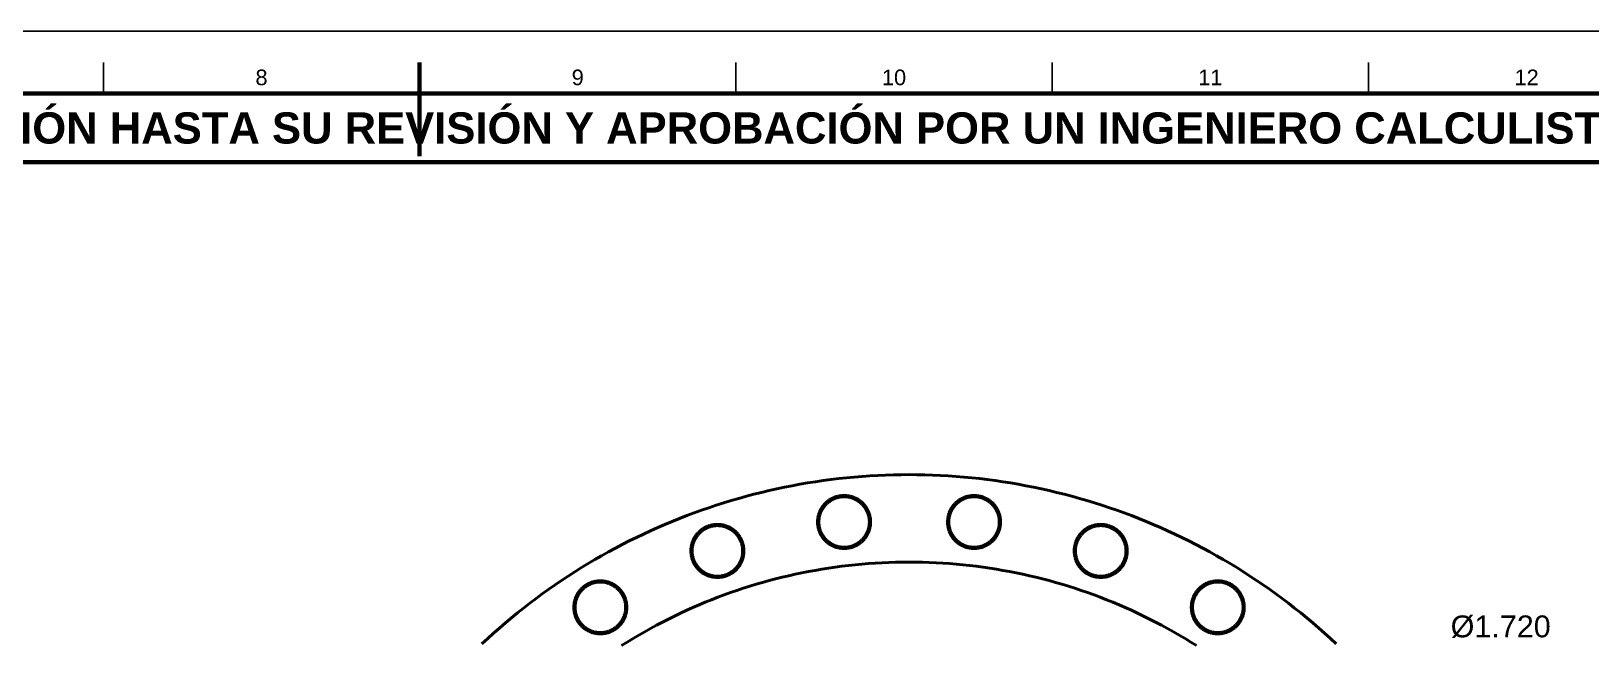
# Model space of a CAD drawing. Header units: millimetres. Extents: x 0 to 841, y 0 to 594.
# Drawn here: x 363.2 to 613.2, y 495.9 to 594 of the extents above; entities that cross this region are included whole.
import ezdxf
from ezdxf.enums import TextEntityAlignment as Align

# ---------------------------------------------------------------- set-up
doc = ezdxf.new("R2010")
doc.units = ezdxf.units.MM
for name, color, linetype, lineweight in [('FINA', 7, 'CONTINUOUS', 25), ('MARCO', 7, 'CONTINUOUS', 70), ('TXT', 7, 'CONTINUOUS', 25), ('VIS', 7, 'CONTINUOUS', 50)]:
    doc.layers.add(name, color=color, linetype=linetype, lineweight=lineweight)
doc.styles.add('STD', font='LiberationSans-Regular.ttf')
doc.styles.add('STDB', font='LiberationSans-Bold.ttf')

msp = doc.modelspace()

# ---------------------------------------------------------------- linework, layer by layer
at = {"layer": 'FINA'}
for p, q in [((374.81, 584), (374.81, 589)), ((425.5, 584), (425.5, 589)), ((476.19, 584), (476.19, 589)), ((526.88, 584), (526.88, 589)), ((577.56, 584), (577.56, 589))]:
    msp.add_line(p, q, dxfattribs=at)
msp.add_lwpolyline([(0, 0), (841, 0), (841, 594), (0, 594)], close=True, dxfattribs=at)
at = {"layer": 'MARCO'}
msp.add_line((425.5, 589), (425.5, 574), dxfattribs=at)
for points in [[(20, 10), (831, 10), (831, 584), (20, 584)], [(20, 573), (831, 573), (831, 584), (20, 584)]]:
    msp.add_lwpolyline(points, close=True, dxfattribs=at)
at = {"layer": 'VIS'}
for points in [[(435.49, 495.85), (436.41, 496.7), (437.34, 497.54), (438.28, 498.37), (439.24, 499.19), (440.2, 500), (441.17, 500.8), (442.15, 501.58), (443.15, 502.35), (444.15, 503.11), (445.16, 503.85), (446.18, 504.58), (447.21, 505.3), (448.25, 506.01), (449.3, 506.7), (450.36, 507.38), (451.42, 508.05), (452.5, 508.7), (453.58, 509.34), (454.67, 509.97), (455.77, 510.58), (456.87, 511.18), (457.98, 511.76), (459.1, 512.33), (460.23, 512.89), (461.36, 513.43), (462.5, 513.96), (463.65, 514.47), (464.8, 514.97), (465.96, 515.46), (467.13, 515.93), (468.3, 516.38), (469.48, 516.82), (470.66, 517.25), (471.85, 517.66), (473.04, 518.05), (474.24, 518.44), (475.44, 518.8), (476.65, 519.15), (477.86, 519.49), (479.07, 519.81), (480.29, 520.11), (481.51, 520.4), (482.74, 520.68), (483.97, 520.93), (485.2, 521.18), (486.44, 521.41), (487.68, 521.62), (488.92, 521.81), (490.16, 522), (491.41, 522.16), (492.66, 522.31), (493.9, 522.44), (495.16, 522.56), (496.41, 522.67), (497.66, 522.75), (498.92, 522.82), (500.17, 522.88), (501.43, 522.92), (502.68, 522.94), (503.94, 522.95), (505.2, 522.94), (506.45, 522.92), (507.71, 522.88), (508.97, 522.82), (510.22, 522.75), (511.47, 522.67), (512.73, 522.56), (513.98, 522.44), (515.23, 522.31), (516.47, 522.16), (517.72, 522), (518.96, 521.81), (520.2, 521.62), (521.44, 521.41), (522.68, 521.18), (523.91, 520.93), (525.14, 520.68), (526.37, 520.4), (527.59, 520.11), (528.81, 519.81), (530.02, 519.49), (531.24, 519.15), (532.44, 518.8), (533.64, 518.44), (534.84, 518.05), (536.04, 517.66), (537.22, 517.25), (538.4, 516.82), (539.58, 516.38), (540.75, 515.93), (541.92, 515.46), (543.08, 514.97), (544.23, 514.47), (545.38, 513.96), (546.52, 513.43), (547.65, 512.89), (548.78, 512.33), (549.9, 511.76), (551.01, 511.18), (552.12, 510.58), (553.21, 509.97), (554.3, 509.34), (555.38, 508.7), (556.46, 508.05), (557.52, 507.38), (558.58, 506.7), (559.63, 506.01), (560.67, 505.3), (561.7, 504.58), (562.72, 503.85), (563.73, 503.11), (564.73, 502.35), (565.73, 501.58), (566.71, 500.8), (567.68, 500), (568.65, 499.19), (569.6, 498.37), (570.54, 497.54), (571.47, 496.7), (572.4, 495.85)], [(497.78, 515.36), (497.78, 515.48), (497.77, 515.6), (497.76, 515.72), (497.75, 515.84), (497.74, 515.96), (497.72, 516.08), (497.69, 516.2), (497.67, 516.32), (497.64, 516.44), (497.61, 516.55), (497.57, 516.67), (497.54, 516.78), (497.49, 516.89), (497.45, 517), (497.4, 517.12), (497.35, 517.22), (497.3, 517.33), (497.24, 517.44), (497.18, 517.54), (497.12, 517.64), (497.05, 517.74), (496.98, 517.84), (496.91, 517.94), (496.83, 518.03), (496.76, 518.13), (496.68, 518.22), (496.6, 518.31), (496.51, 518.39), (496.43, 518.47), (496.34, 518.55), (496.24, 518.63), (496.15, 518.71), (496.06, 518.78), (495.96, 518.85), (495.86, 518.92), (495.76, 518.98), (495.65, 519.05), (495.55, 519.1), (495.44, 519.16), (495.33, 519.21), (495.22, 519.26), (495.11, 519.31), (495, 519.35), (494.89, 519.39), (494.77, 519.43), (494.66, 519.46), (494.54, 519.49), (494.42, 519.52), (494.31, 519.54), (494.19, 519.56), (494.07, 519.58), (493.95, 519.59), (493.83, 519.6), (493.71, 519.61), (493.59, 519.61), (493.47, 519.61), (493.35, 519.61), (493.23, 519.6), (493.11, 519.59), (492.99, 519.58), (492.87, 519.56), (492.75, 519.54), (492.63, 519.52), (492.52, 519.49), (492.4, 519.46), (492.28, 519.43), (492.17, 519.39), (492.06, 519.35), (491.94, 519.31), (491.83, 519.26), (491.72, 519.21), (491.61, 519.16), (491.51, 519.1), (491.4, 519.05), (491.3, 518.98), (491.2, 518.92), (491.1, 518.85), (491, 518.78), (490.91, 518.71), (490.81, 518.63), (490.72, 518.55), (490.63, 518.47), (490.54, 518.39), (490.46, 518.31), (490.38, 518.22), (490.3, 518.13), (490.22, 518.03), (490.15, 517.94), (490.08, 517.84), (490.01, 517.74), (489.94, 517.64), (489.88, 517.54), (489.82, 517.44), (489.76, 517.33), (489.71, 517.22), (489.66, 517.12), (489.61, 517), (489.56, 516.89), (489.52, 516.78), (489.48, 516.67), (489.45, 516.55), (489.42, 516.44), (489.39, 516.32), (489.36, 516.2), (489.34, 516.08), (489.32, 515.96), (489.31, 515.84), (489.29, 515.72), (489.28, 515.6), (489.28, 515.48), (489.28, 515.36), (489.28, 515.24), (489.28, 515.12), (489.29, 515), (489.31, 514.88), (489.32, 514.77), (489.34, 514.65), (489.36, 514.53), (489.39, 514.41), (489.42, 514.29), (489.45, 514.18), (489.48, 514.06), (489.52, 513.95), (489.56, 513.84), (489.61, 513.72), (489.66, 513.61), (489.71, 513.51), (489.76, 513.4), (489.82, 513.29), (489.88, 513.19), (489.94, 513.09), (490.01, 512.98), (490.08, 512.89), (490.15, 512.79), (490.22, 512.69), (490.3, 512.6), (490.38, 512.51), (490.46, 512.42), (490.54, 512.34), (490.63, 512.25), (490.72, 512.17), (490.81, 512.1), (490.91, 512.02), (491, 511.95), (491.1, 511.88), (491.2, 511.81), (491.3, 511.75), (491.4, 511.68), (491.51, 511.63), (491.61, 511.57), (491.72, 511.52), (491.83, 511.47), (491.94, 511.42), (492.06, 511.38), (492.17, 511.34), (492.28, 511.3), (492.4, 511.27), (492.52, 511.24), (492.63, 511.21), (492.75, 511.19), (492.87, 511.17), (492.99, 511.15), (493.11, 511.14), (493.23, 511.13), (493.35, 511.12), (493.47, 511.11), (493.59, 511.11), (493.71, 511.12), (493.83, 511.13), (493.95, 511.14), (494.07, 511.15), (494.19, 511.17), (494.31, 511.19), (494.42, 511.21), (494.54, 511.24), (494.66, 511.27), (494.77, 511.3), (494.89, 511.34), (495, 511.38), (495.11, 511.42), (495.22, 511.47), (495.33, 511.52), (495.44, 511.57), (495.55, 511.63), (495.65, 511.68), (495.76, 511.75), (495.86, 511.81), (495.96, 511.88), (496.06, 511.95), (496.15, 512.02), (496.24, 512.1), (496.34, 512.17), (496.43, 512.25), (496.51, 512.34), (496.6, 512.42), (496.68, 512.51), (496.76, 512.6), (496.83, 512.69), (496.91, 512.79), (496.98, 512.89), (497.05, 512.98), (497.12, 513.09), (497.18, 513.19), (497.24, 513.29), (497.3, 513.4), (497.35, 513.51), (497.4, 513.61), (497.45, 513.72), (497.49, 513.84), (497.54, 513.95), (497.57, 514.06), (497.61, 514.18), (497.64, 514.29), (497.67, 514.41), (497.69, 514.53), (497.72, 514.65), (497.74, 514.77), (497.75, 514.88), (497.76, 515), (497.77, 515.12), (497.78, 515.24), (497.78, 515.36)], [(497.58, 515.36), (497.58, 515.24), (497.57, 515.12), (497.56, 515), (497.55, 514.89), (497.53, 514.77), (497.51, 514.65), (497.49, 514.53), (497.46, 514.41), (497.43, 514.3), (497.4, 514.18), (497.36, 514.07), (497.32, 513.95), (497.28, 513.84), (497.23, 513.73), (497.18, 513.62), (497.13, 513.52), (497.07, 513.41), (497.02, 513.3), (496.95, 513.2), (496.89, 513.1), (496.82, 513), (496.75, 512.91), (496.67, 512.81), (496.6, 512.72), (496.52, 512.63), (496.43, 512.54), (496.35, 512.46), (496.26, 512.38), (496.17, 512.3), (496.08, 512.22), (495.99, 512.15), (495.89, 512.07), (495.79, 512.01), (495.69, 511.94), (495.59, 511.88), (495.48, 511.82), (495.38, 511.76), (495.27, 511.71), (495.16, 511.66), (495.05, 511.61), (494.94, 511.57), (494.83, 511.53), (494.71, 511.49), (494.6, 511.46), (494.48, 511.43), (494.36, 511.4), (494.24, 511.38), (494.13, 511.36), (494.01, 511.34), (493.89, 511.33), (493.77, 511.32), (493.65, 511.32), (493.53, 511.31), (493.41, 511.32), (493.29, 511.32), (493.17, 511.33), (493.05, 511.34), (492.93, 511.36), (492.81, 511.38), (492.69, 511.4), (492.58, 511.43), (492.46, 511.46), (492.35, 511.49), (492.23, 511.53), (492.12, 511.57), (492.01, 511.61), (491.9, 511.66), (491.79, 511.71), (491.68, 511.76), (491.57, 511.82), (491.47, 511.88), (491.37, 511.94), (491.27, 512.01), (491.17, 512.07), (491.07, 512.15), (490.98, 512.22), (490.88, 512.3), (490.79, 512.38), (490.71, 512.46), (490.62, 512.54), (490.54, 512.63), (490.46, 512.72), (490.38, 512.81), (490.31, 512.91), (490.24, 513), (490.17, 513.1), (490.1, 513.2), (490.04, 513.3), (489.98, 513.41), (489.92, 513.52), (489.87, 513.62), (489.82, 513.73), (489.77, 513.84), (489.73, 513.95), (489.69, 514.07), (489.65, 514.18), (489.62, 514.3), (489.59, 514.41), (489.56, 514.53), (489.54, 514.65), (489.52, 514.77), (489.51, 514.89), (489.49, 515), (489.49, 515.12), (489.48, 515.24), (489.48, 515.36), (489.48, 515.48), (489.49, 515.6), (489.49, 515.72), (489.51, 515.84), (489.52, 515.96), (489.54, 516.08), (489.56, 516.2), (489.59, 516.32), (489.62, 516.43), (489.65, 516.55), (489.69, 516.66), (489.73, 516.77), (489.77, 516.89), (489.82, 517), (489.87, 517.11), (489.92, 517.21), (489.98, 517.32), (490.04, 517.42), (490.1, 517.53), (490.17, 517.63), (490.24, 517.73), (490.31, 517.82), (490.38, 517.92), (490.46, 518.01), (490.54, 518.1), (490.62, 518.19), (490.71, 518.27), (490.79, 518.35), (490.88, 518.43), (490.98, 518.51), (491.07, 518.58), (491.17, 518.66), (491.27, 518.72), (491.37, 518.79), (491.47, 518.85), (491.57, 518.91), (491.68, 518.97), (491.79, 519.02), (491.9, 519.07), (492.01, 519.12), (492.12, 519.16), (492.23, 519.2), (492.35, 519.24), (492.46, 519.27), (492.58, 519.3), (492.69, 519.33), (492.81, 519.35), (492.93, 519.37), (493.05, 519.39), (493.17, 519.4), (493.29, 519.41), (493.41, 519.41), (493.53, 519.41), (493.65, 519.41), (493.77, 519.41), (493.89, 519.4), (494.01, 519.39), (494.13, 519.37), (494.24, 519.35), (494.36, 519.33), (494.48, 519.3), (494.6, 519.27), (494.71, 519.24), (494.83, 519.2), (494.94, 519.16), (495.05, 519.12), (495.16, 519.07), (495.27, 519.02), (495.38, 518.97), (495.48, 518.91), (495.59, 518.85), (495.69, 518.79), (495.79, 518.72), (495.89, 518.66), (495.99, 518.58), (496.08, 518.51), (496.17, 518.43), (496.26, 518.35), (496.35, 518.27), (496.43, 518.19), (496.52, 518.1), (496.6, 518.01), (496.67, 517.92), (496.75, 517.82), (496.82, 517.73), (496.89, 517.63), (496.95, 517.53), (497.02, 517.42), (497.07, 517.32), (497.13, 517.21), (497.18, 517.11), (497.23, 517), (497.28, 516.89), (497.32, 516.77), (497.36, 516.66), (497.4, 516.55), (497.43, 516.43), (497.46, 516.32), (497.49, 516.2), (497.51, 516.08), (497.53, 515.96), (497.55, 515.84), (497.56, 515.72), (497.57, 515.6), (497.58, 515.48), (497.58, 515.36)], [(518.6, 515.36), (518.6, 515.48), (518.6, 515.6), (518.59, 515.72), (518.58, 515.84), (518.56, 515.96), (518.54, 516.08), (518.52, 516.2), (518.49, 516.32), (518.47, 516.44), (518.43, 516.55), (518.4, 516.67), (518.36, 516.78), (518.32, 516.89), (518.27, 517), (518.23, 517.12), (518.18, 517.22), (518.12, 517.33), (518.06, 517.44), (518, 517.54), (517.94, 517.64), (517.87, 517.74), (517.81, 517.84), (517.73, 517.94), (517.66, 518.03), (517.58, 518.13), (517.5, 518.22), (517.42, 518.31), (517.34, 518.39), (517.25, 518.47), (517.16, 518.55), (517.07, 518.63), (516.98, 518.71), (516.88, 518.78), (516.78, 518.85), (516.68, 518.92), (516.58, 518.98), (516.48, 519.05), (516.37, 519.1), (516.27, 519.16), (516.16, 519.21), (516.05, 519.26), (515.94, 519.31), (515.83, 519.35), (515.71, 519.39), (515.6, 519.43), (515.48, 519.46), (515.37, 519.49), (515.25, 519.52), (515.13, 519.54), (515.01, 519.56), (514.89, 519.58), (514.77, 519.59), (514.65, 519.6), (514.53, 519.61), (514.41, 519.61), (514.29, 519.61), (514.17, 519.61), (514.05, 519.6), (513.93, 519.59), (513.81, 519.58), (513.69, 519.56), (513.58, 519.54), (513.46, 519.52), (513.34, 519.49), (513.22, 519.46), (513.11, 519.43), (512.99, 519.39), (512.88, 519.35), (512.77, 519.31), (512.66, 519.26), (512.55, 519.21), (512.44, 519.16), (512.33, 519.1), (512.23, 519.05), (512.13, 518.98), (512.02, 518.92), (511.92, 518.85), (511.83, 518.78), (511.73, 518.71), (511.64, 518.63), (511.55, 518.55), (511.46, 518.47), (511.37, 518.39), (511.29, 518.31), (511.2, 518.22), (511.12, 518.13), (511.05, 518.03), (510.97, 517.94), (510.9, 517.84), (510.83, 517.74), (510.77, 517.64), (510.7, 517.54), (510.64, 517.44), (510.59, 517.33), (510.53, 517.22), (510.48, 517.12), (510.43, 517), (510.39, 516.89), (510.35, 516.78), (510.31, 516.67), (510.27, 516.55), (510.24, 516.44), (510.21, 516.32), (510.19, 516.2), (510.16, 516.08), (510.15, 515.96), (510.13, 515.84), (510.12, 515.72), (510.11, 515.6), (510.11, 515.48), (510.1, 515.36), (510.11, 515.24), (510.11, 515.12), (510.12, 515), (510.13, 514.88), (510.15, 514.77), (510.16, 514.65), (510.19, 514.53), (510.21, 514.41), (510.24, 514.29), (510.27, 514.18), (510.31, 514.06), (510.35, 513.95), (510.39, 513.84), (510.43, 513.72), (510.48, 513.61), (510.53, 513.51), (510.59, 513.4), (510.64, 513.29), (510.7, 513.19), (510.77, 513.09), (510.83, 512.98), (510.9, 512.89), (510.97, 512.79), (511.05, 512.69), (511.12, 512.6), (511.2, 512.51), (511.29, 512.42), (511.37, 512.34), (511.46, 512.25), (511.55, 512.17), (511.64, 512.1), (511.73, 512.02), (511.83, 511.95), (511.92, 511.88), (512.02, 511.81), (512.13, 511.75), (512.23, 511.68), (512.33, 511.63), (512.44, 511.57), (512.55, 511.52), (512.66, 511.47), (512.77, 511.42), (512.88, 511.38), (512.99, 511.34), (513.11, 511.3), (513.22, 511.27), (513.34, 511.24), (513.46, 511.21), (513.58, 511.19), (513.69, 511.17), (513.81, 511.15), (513.93, 511.14), (514.05, 511.13), (514.17, 511.12), (514.29, 511.11), (514.41, 511.11), (514.53, 511.12), (514.65, 511.13), (514.77, 511.14), (514.89, 511.15), (515.01, 511.17), (515.13, 511.19), (515.25, 511.21), (515.37, 511.24), (515.48, 511.27), (515.6, 511.3), (515.71, 511.34), (515.83, 511.38), (515.94, 511.42), (516.05, 511.47), (516.16, 511.52), (516.27, 511.57), (516.37, 511.63), (516.48, 511.68), (516.58, 511.75), (516.68, 511.81), (516.78, 511.88), (516.88, 511.95), (516.98, 512.02), (517.07, 512.1), (517.16, 512.17), (517.25, 512.25), (517.34, 512.34), (517.42, 512.42), (517.5, 512.51), (517.58, 512.6), (517.66, 512.69), (517.73, 512.79), (517.81, 512.89), (517.87, 512.98), (517.94, 513.09), (518, 513.19), (518.06, 513.29), (518.12, 513.4), (518.18, 513.51), (518.23, 513.61), (518.27, 513.72), (518.32, 513.84), (518.36, 513.95), (518.4, 514.06), (518.43, 514.18), (518.47, 514.29), (518.49, 514.41), (518.52, 514.53), (518.54, 514.65), (518.56, 514.77), (518.58, 514.88), (518.59, 515), (518.6, 515.12), (518.6, 515.24), (518.6, 515.36)], [(518.4, 515.36), (518.4, 515.24), (518.4, 515.12), (518.39, 515), (518.37, 514.89), (518.36, 514.77), (518.34, 514.65), (518.32, 514.53), (518.29, 514.41), (518.26, 514.3), (518.23, 514.18), (518.19, 514.07), (518.15, 513.95), (518.11, 513.84), (518.06, 513.73), (518.01, 513.62), (517.96, 513.52), (517.9, 513.41), (517.84, 513.3), (517.78, 513.2), (517.71, 513.1), (517.64, 513), (517.57, 512.91), (517.5, 512.81), (517.42, 512.72), (517.34, 512.63), (517.26, 512.54), (517.17, 512.46), (517.09, 512.38), (517, 512.3), (516.91, 512.22), (516.81, 512.15), (516.71, 512.07), (516.62, 512.01), (516.52, 511.94), (516.41, 511.88), (516.31, 511.82), (516.2, 511.76), (516.1, 511.71), (515.99, 511.66), (515.88, 511.61), (515.76, 511.57), (515.65, 511.53), (515.54, 511.49), (515.42, 511.46), (515.3, 511.43), (515.19, 511.4), (515.07, 511.38), (514.95, 511.36), (514.83, 511.34), (514.71, 511.33), (514.59, 511.32), (514.47, 511.32), (514.35, 511.31), (514.23, 511.32), (514.11, 511.32), (513.99, 511.33), (513.87, 511.34), (513.76, 511.36), (513.64, 511.38), (513.52, 511.4), (513.4, 511.43), (513.29, 511.46), (513.17, 511.49), (513.06, 511.53), (512.94, 511.57), (512.83, 511.61), (512.72, 511.66), (512.61, 511.71), (512.5, 511.76), (512.4, 511.82), (512.29, 511.88), (512.19, 511.94), (512.09, 512.01), (511.99, 512.07), (511.9, 512.15), (511.8, 512.22), (511.71, 512.3), (511.62, 512.38), (511.53, 512.46), (511.45, 512.54), (511.37, 512.63), (511.29, 512.72), (511.21, 512.81), (511.13, 512.91), (511.06, 513), (510.99, 513.1), (510.93, 513.2), (510.87, 513.3), (510.81, 513.41), (510.75, 513.52), (510.7, 513.62), (510.65, 513.73), (510.6, 513.84), (510.56, 513.95), (510.52, 514.07), (510.48, 514.18), (510.45, 514.3), (510.42, 514.41), (510.39, 514.53), (510.37, 514.65), (510.35, 514.77), (510.33, 514.89), (510.32, 515), (510.31, 515.12), (510.31, 515.24), (510.3, 515.36), (510.31, 515.48), (510.31, 515.6), (510.32, 515.72), (510.33, 515.84), (510.35, 515.96), (510.37, 516.08), (510.39, 516.2), (510.42, 516.32), (510.45, 516.43), (510.48, 516.55), (510.52, 516.66), (510.56, 516.77), (510.6, 516.89), (510.65, 517), (510.7, 517.11), (510.75, 517.21), (510.81, 517.32), (510.87, 517.42), (510.93, 517.53), (510.99, 517.63), (511.06, 517.73), (511.13, 517.82), (511.21, 517.92), (511.29, 518.01), (511.37, 518.1), (511.45, 518.19), (511.53, 518.27), (511.62, 518.35), (511.71, 518.43), (511.8, 518.51), (511.9, 518.58), (511.99, 518.66), (512.09, 518.72), (512.19, 518.79), (512.29, 518.85), (512.4, 518.91), (512.5, 518.97), (512.61, 519.02), (512.72, 519.07), (512.83, 519.12), (512.94, 519.16), (513.06, 519.2), (513.17, 519.24), (513.29, 519.27), (513.4, 519.3), (513.52, 519.33), (513.64, 519.35), (513.76, 519.37), (513.87, 519.39), (513.99, 519.4), (514.11, 519.41), (514.23, 519.41), (514.35, 519.41), (514.47, 519.41), (514.59, 519.41), (514.71, 519.4), (514.83, 519.39), (514.95, 519.37), (515.07, 519.35), (515.19, 519.33), (515.3, 519.3), (515.42, 519.27), (515.54, 519.24), (515.65, 519.2), (515.76, 519.16), (515.88, 519.12), (515.99, 519.07), (516.1, 519.02), (516.2, 518.97), (516.31, 518.91), (516.41, 518.85), (516.52, 518.79), (516.62, 518.72), (516.71, 518.66), (516.81, 518.58), (516.91, 518.51), (517, 518.43), (517.09, 518.35), (517.17, 518.27), (517.26, 518.19), (517.34, 518.1), (517.42, 518.01), (517.5, 517.92), (517.57, 517.82), (517.64, 517.73), (517.71, 517.63), (517.78, 517.53), (517.84, 517.42), (517.9, 517.32), (517.96, 517.21), (518.01, 517.11), (518.06, 517), (518.11, 516.89), (518.15, 516.77), (518.19, 516.66), (518.23, 516.55), (518.26, 516.43), (518.29, 516.32), (518.32, 516.2), (518.34, 516.08), (518.36, 515.96), (518.37, 515.84), (518.39, 515.72), (518.4, 515.6), (518.4, 515.48), (518.4, 515.36)], [(477.47, 510.73), (477.47, 510.85), (477.47, 510.97), (477.46, 511.09), (477.45, 511.21), (477.43, 511.33), (477.41, 511.45), (477.39, 511.57), (477.37, 511.68), (477.34, 511.8), (477.31, 511.92), (477.27, 512.03), (477.23, 512.15), (477.19, 512.26), (477.15, 512.37), (477.1, 512.48), (477.05, 512.59), (476.99, 512.7), (476.94, 512.8), (476.87, 512.91), (476.81, 513.01), (476.75, 513.11), (476.68, 513.21), (476.61, 513.31), (476.53, 513.4), (476.45, 513.49), (476.38, 513.58), (476.29, 513.67), (476.21, 513.76), (476.12, 513.84), (476.03, 513.92), (475.94, 514), (475.85, 514.07), (475.75, 514.15), (475.65, 514.22), (475.55, 514.28), (475.45, 514.35), (475.35, 514.41), (475.24, 514.47), (475.14, 514.53), (475.03, 514.58), (474.92, 514.63), (474.81, 514.67), (474.7, 514.72), (474.58, 514.76), (474.47, 514.79), (474.35, 514.83), (474.24, 514.86), (474.12, 514.89), (474, 514.91), (473.88, 514.93), (473.76, 514.95), (473.65, 514.96), (473.53, 514.97), (473.41, 514.98), (473.28, 514.98), (473.16, 514.98), (473.04, 514.98), (472.92, 514.97), (472.8, 514.96), (472.68, 514.95), (472.57, 514.93), (472.45, 514.91), (472.33, 514.89), (472.21, 514.86), (472.1, 514.83), (471.98, 514.79), (471.87, 514.76), (471.75, 514.72), (471.64, 514.67), (471.53, 514.63), (471.42, 514.58), (471.31, 514.53), (471.2, 514.47), (471.1, 514.41), (471, 514.35), (470.89, 514.28), (470.8, 514.22), (470.7, 514.15), (470.6, 514.07), (470.51, 514), (470.42, 513.92), (470.33, 513.84), (470.24, 513.76), (470.16, 513.67), (470.07, 513.58), (469.99, 513.49), (469.92, 513.4), (469.84, 513.31), (469.77, 513.21), (469.7, 513.11), (469.64, 513.01), (469.57, 512.91), (469.51, 512.8), (469.46, 512.7), (469.4, 512.59), (469.35, 512.48), (469.3, 512.37), (469.26, 512.26), (469.22, 512.15), (469.18, 512.03), (469.14, 511.92), (469.11, 511.8), (469.08, 511.68), (469.06, 511.57), (469.04, 511.45), (469.02, 511.33), (469, 511.21), (468.99, 511.09), (468.98, 510.97), (468.98, 510.85), (468.97, 510.73), (468.98, 510.61), (468.98, 510.49), (468.99, 510.37), (469, 510.25), (469.02, 510.13), (469.04, 510.01), (469.06, 509.89), (469.08, 509.78), (469.11, 509.66), (469.14, 509.54), (469.18, 509.43), (469.22, 509.31), (469.26, 509.2), (469.3, 509.09), (469.35, 508.98), (469.4, 508.87), (469.46, 508.76), (469.51, 508.66), (469.57, 508.55), (469.64, 508.45), (469.7, 508.35), (469.77, 508.25), (469.84, 508.16), (469.92, 508.06), (469.99, 507.97), (470.07, 507.88), (470.16, 507.79), (470.24, 507.7), (470.33, 507.62), (470.42, 507.54), (470.51, 507.46), (470.6, 507.39), (470.7, 507.31), (470.8, 507.24), (470.89, 507.18), (471, 507.11), (471.1, 507.05), (471.2, 506.99), (471.31, 506.94), (471.42, 506.88), (471.53, 506.83), (471.64, 506.79), (471.75, 506.74), (471.87, 506.7), (471.98, 506.67), (472.1, 506.63), (472.21, 506.6), (472.33, 506.58), (472.45, 506.55), (472.57, 506.53), (472.68, 506.51), (472.8, 506.5), (472.92, 506.49), (473.04, 506.48), (473.16, 506.48), (473.28, 506.48), (473.41, 506.48), (473.53, 506.49), (473.65, 506.5), (473.76, 506.51), (473.88, 506.53), (474, 506.55), (474.12, 506.58), (474.24, 506.6), (474.35, 506.63), (474.47, 506.67), (474.58, 506.7), (474.7, 506.74), (474.81, 506.79), (474.92, 506.83), (475.03, 506.88), (475.14, 506.94), (475.24, 506.99), (475.35, 507.05), (475.45, 507.11), (475.55, 507.18), (475.65, 507.24), (475.75, 507.31), (475.85, 507.39), (475.94, 507.46), (476.03, 507.54), (476.12, 507.62), (476.21, 507.7), (476.29, 507.79), (476.38, 507.88), (476.45, 507.97), (476.53, 508.06), (476.61, 508.16), (476.68, 508.25), (476.75, 508.35), (476.81, 508.45), (476.87, 508.55), (476.94, 508.66), (476.99, 508.76), (477.05, 508.87), (477.1, 508.98), (477.15, 509.09), (477.19, 509.2), (477.23, 509.31), (477.27, 509.43), (477.31, 509.54), (477.34, 509.66), (477.37, 509.78), (477.39, 509.89), (477.41, 510.01), (477.43, 510.13), (477.45, 510.25), (477.46, 510.37), (477.47, 510.49), (477.47, 510.61), (477.47, 510.73)], [(538.91, 510.73), (538.9, 510.85), (538.9, 510.97), (538.89, 511.09), (538.88, 511.21), (538.86, 511.33), (538.85, 511.45), (538.82, 511.57), (538.8, 511.68), (538.77, 511.8), (538.74, 511.92), (538.7, 512.03), (538.66, 512.15), (538.62, 512.26), (538.58, 512.37), (538.53, 512.48), (538.48, 512.59), (538.42, 512.7), (538.37, 512.8), (538.31, 512.91), (538.24, 513.01), (538.18, 513.11), (538.11, 513.21), (538.04, 513.31), (537.96, 513.4), (537.89, 513.49), (537.81, 513.58), (537.72, 513.67), (537.64, 513.76), (537.55, 513.84), (537.46, 513.92), (537.37, 514), (537.28, 514.07), (537.18, 514.15), (537.09, 514.22), (536.99, 514.28), (536.88, 514.35), (536.78, 514.41), (536.68, 514.47), (536.57, 514.53), (536.46, 514.58), (536.35, 514.63), (536.24, 514.67), (536.13, 514.72), (536.02, 514.76), (535.9, 514.79), (535.79, 514.83), (535.67, 514.86), (535.55, 514.89), (535.43, 514.91), (535.32, 514.93), (535.2, 514.95), (535.08, 514.96), (534.96, 514.97), (534.84, 514.98), (534.72, 514.98), (534.6, 514.98), (534.48, 514.98), (534.36, 514.97), (534.24, 514.96), (534.12, 514.95), (534, 514.93), (533.88, 514.91), (533.76, 514.89), (533.64, 514.86), (533.53, 514.83), (533.41, 514.79), (533.3, 514.76), (533.18, 514.72), (533.07, 514.67), (532.96, 514.63), (532.85, 514.58), (532.74, 514.53), (532.64, 514.47), (532.53, 514.41), (532.43, 514.35), (532.33, 514.28), (532.23, 514.22), (532.13, 514.15), (532.03, 514.07), (531.94, 514), (531.85, 513.92), (531.76, 513.84), (531.67, 513.76), (531.59, 513.67), (531.51, 513.58), (531.43, 513.49), (531.35, 513.4), (531.28, 513.31), (531.2, 513.21), (531.14, 513.11), (531.07, 513.01), (531.01, 512.91), (530.95, 512.8), (530.89, 512.7), (530.84, 512.59), (530.78, 512.48), (530.74, 512.37), (530.69, 512.26), (530.65, 512.15), (530.61, 512.03), (530.58, 511.92), (530.54, 511.8), (530.52, 511.68), (530.49, 511.57), (530.47, 511.45), (530.45, 511.33), (530.43, 511.21), (530.42, 511.09), (530.41, 510.97), (530.41, 510.85), (530.41, 510.73), (530.41, 510.61), (530.41, 510.49), (530.42, 510.37), (530.43, 510.25), (530.45, 510.13), (530.47, 510.01), (530.49, 509.89), (530.52, 509.78), (530.54, 509.66), (530.58, 509.54), (530.61, 509.43), (530.65, 509.31), (530.69, 509.2), (530.74, 509.09), (530.78, 508.98), (530.84, 508.87), (530.89, 508.76), (530.95, 508.66), (531.01, 508.55), (531.07, 508.45), (531.14, 508.35), (531.2, 508.25), (531.28, 508.16), (531.35, 508.06), (531.43, 507.97), (531.51, 507.88), (531.59, 507.79), (531.67, 507.7), (531.76, 507.62), (531.85, 507.54), (531.94, 507.46), (532.03, 507.39), (532.13, 507.31), (532.23, 507.24), (532.33, 507.18), (532.43, 507.11), (532.53, 507.05), (532.64, 506.99), (532.74, 506.94), (532.85, 506.88), (532.96, 506.83), (533.07, 506.79), (533.18, 506.74), (533.3, 506.7), (533.41, 506.67), (533.53, 506.63), (533.64, 506.6), (533.76, 506.58), (533.88, 506.55), (534, 506.53), (534.12, 506.51), (534.24, 506.5), (534.36, 506.49), (534.48, 506.48), (534.6, 506.48), (534.72, 506.48), (534.84, 506.48), (534.96, 506.49), (535.08, 506.5), (535.2, 506.51), (535.32, 506.53), (535.43, 506.55), (535.55, 506.58), (535.67, 506.6), (535.79, 506.63), (535.9, 506.67), (536.02, 506.7), (536.13, 506.74), (536.24, 506.79), (536.35, 506.83), (536.46, 506.88), (536.57, 506.94), (536.68, 506.99), (536.78, 507.05), (536.88, 507.11), (536.99, 507.18), (537.09, 507.24), (537.18, 507.31), (537.28, 507.39), (537.37, 507.46), (537.46, 507.54), (537.55, 507.62), (537.64, 507.7), (537.72, 507.79), (537.81, 507.88), (537.89, 507.97), (537.96, 508.06), (538.04, 508.16), (538.11, 508.25), (538.18, 508.35), (538.24, 508.45), (538.31, 508.55), (538.37, 508.66), (538.42, 508.76), (538.48, 508.87), (538.53, 508.98), (538.58, 509.09), (538.62, 509.2), (538.66, 509.31), (538.7, 509.43), (538.74, 509.54), (538.77, 509.66), (538.8, 509.78), (538.82, 509.89), (538.85, 510.01), (538.86, 510.13), (538.88, 510.25), (538.89, 510.37), (538.9, 510.49), (538.9, 510.61), (538.91, 510.73)], [(477.27, 510.73), (477.27, 510.61), (477.27, 510.49), (477.26, 510.37), (477.25, 510.25), (477.23, 510.13), (477.21, 510.01), (477.19, 509.9), (477.16, 509.78), (477.13, 509.66), (477.1, 509.55), (477.06, 509.43), (477.02, 509.32), (476.98, 509.21), (476.93, 509.1), (476.88, 508.99), (476.83, 508.88), (476.77, 508.78), (476.71, 508.67), (476.65, 508.57), (476.58, 508.47), (476.52, 508.37), (476.44, 508.27), (476.37, 508.18), (476.29, 508.09), (476.21, 508), (476.13, 507.91), (476.05, 507.82), (475.96, 507.74), (475.87, 507.66), (475.78, 507.59), (475.68, 507.51), (475.59, 507.44), (475.49, 507.37), (475.39, 507.31), (475.28, 507.24), (475.18, 507.18), (475.07, 507.13), (474.97, 507.07), (474.86, 507.02), (474.75, 506.98), (474.63, 506.93), (474.52, 506.89), (474.41, 506.86), (474.29, 506.82), (474.18, 506.79), (474.06, 506.77), (473.94, 506.74), (473.82, 506.72), (473.7, 506.71), (473.58, 506.7), (473.46, 506.69), (473.34, 506.68), (473.22, 506.68), (473.1, 506.68), (472.98, 506.69), (472.87, 506.7), (472.75, 506.71), (472.63, 506.72), (472.51, 506.74), (472.39, 506.77), (472.27, 506.79), (472.16, 506.82), (472.04, 506.86), (471.93, 506.89), (471.81, 506.93), (471.7, 506.98), (471.59, 507.02), (471.48, 507.07), (471.38, 507.13), (471.27, 507.18), (471.17, 507.24), (471.06, 507.31), (470.96, 507.37), (470.86, 507.44), (470.77, 507.51), (470.67, 507.59), (470.58, 507.66), (470.49, 507.74), (470.4, 507.82), (470.32, 507.91), (470.24, 508), (470.16, 508.09), (470.08, 508.18), (470.01, 508.27), (469.93, 508.37), (469.87, 508.47), (469.8, 508.57), (469.74, 508.67), (469.68, 508.78), (469.62, 508.88), (469.57, 508.99), (469.52, 509.1), (469.47, 509.21), (469.43, 509.32), (469.39, 509.43), (469.35, 509.55), (469.32, 509.66), (469.29, 509.78), (469.26, 509.9), (469.24, 510.01), (469.22, 510.13), (469.2, 510.25), (469.19, 510.37), (469.18, 510.49), (469.18, 510.61), (469.17, 510.73), (469.18, 510.85), (469.18, 510.97), (469.19, 511.09), (469.2, 511.21), (469.22, 511.33), (469.24, 511.45), (469.26, 511.56), (469.29, 511.68), (469.32, 511.8), (469.35, 511.91), (469.39, 512.03), (469.43, 512.14), (469.47, 512.25), (469.52, 512.36), (469.57, 512.47), (469.62, 512.58), (469.68, 512.69), (469.74, 512.79), (469.8, 512.89), (469.87, 512.99), (469.93, 513.09), (470.01, 513.19), (470.08, 513.28), (470.16, 513.37), (470.24, 513.46), (470.32, 513.55), (470.4, 513.64), (470.49, 513.72), (470.58, 513.8), (470.67, 513.88), (470.77, 513.95), (470.86, 514.02), (470.96, 514.09), (471.06, 514.16), (471.17, 514.22), (471.27, 514.28), (471.38, 514.33), (471.48, 514.39), (471.59, 514.44), (471.7, 514.48), (471.81, 514.53), (471.93, 514.57), (472.04, 514.6), (472.16, 514.64), (472.27, 514.67), (472.39, 514.69), (472.51, 514.72), (472.63, 514.74), (472.75, 514.75), (472.87, 514.76), (472.98, 514.77), (473.1, 514.78), (473.22, 514.78), (473.34, 514.78), (473.46, 514.77), (473.58, 514.76), (473.7, 514.75), (473.82, 514.74), (473.94, 514.72), (474.06, 514.69), (474.18, 514.67), (474.29, 514.64), (474.41, 514.6), (474.52, 514.57), (474.63, 514.53), (474.75, 514.48), (474.86, 514.44), (474.97, 514.39), (475.07, 514.33), (475.18, 514.28), (475.28, 514.22), (475.39, 514.16), (475.49, 514.09), (475.59, 514.02), (475.68, 513.95), (475.78, 513.88), (475.87, 513.8), (475.96, 513.72), (476.05, 513.64), (476.13, 513.55), (476.21, 513.46), (476.29, 513.37), (476.37, 513.28), (476.44, 513.19), (476.52, 513.09), (476.58, 512.99), (476.65, 512.89), (476.71, 512.79), (476.77, 512.69), (476.83, 512.58), (476.88, 512.47), (476.93, 512.36), (476.98, 512.25), (477.02, 512.14), (477.06, 512.03), (477.1, 511.91), (477.13, 511.8), (477.16, 511.68), (477.19, 511.56), (477.21, 511.45), (477.23, 511.33), (477.25, 511.21), (477.26, 511.09), (477.27, 510.97), (477.27, 510.85), (477.27, 510.73)], [(538.71, 510.73), (538.7, 510.61), (538.7, 510.49), (538.69, 510.37), (538.68, 510.25), (538.66, 510.13), (538.64, 510.01), (538.62, 509.9), (538.59, 509.78), (538.56, 509.66), (538.53, 509.55), (538.49, 509.43), (538.45, 509.32), (538.41, 509.21), (538.36, 509.1), (538.31, 508.99), (538.26, 508.88), (538.2, 508.78), (538.14, 508.67), (538.08, 508.57), (538.02, 508.47), (537.95, 508.37), (537.88, 508.27), (537.8, 508.18), (537.72, 508.09), (537.64, 508), (537.56, 507.91), (537.48, 507.82), (537.39, 507.74), (537.3, 507.66), (537.21, 507.59), (537.11, 507.51), (537.02, 507.44), (536.92, 507.37), (536.82, 507.31), (536.72, 507.24), (536.61, 507.18), (536.51, 507.13), (536.4, 507.07), (536.29, 507.02), (536.18, 506.98), (536.07, 506.93), (535.95, 506.89), (535.84, 506.86), (535.72, 506.82), (535.61, 506.79), (535.49, 506.77), (535.37, 506.74), (535.25, 506.72), (535.14, 506.71), (535.02, 506.7), (534.9, 506.69), (534.78, 506.68), (534.66, 506.68), (534.54, 506.68), (534.42, 506.69), (534.3, 506.7), (534.18, 506.71), (534.06, 506.72), (533.94, 506.74), (533.82, 506.77), (533.71, 506.79), (533.59, 506.82), (533.47, 506.86), (533.36, 506.89), (533.25, 506.93), (533.13, 506.98), (533.02, 507.02), (532.91, 507.07), (532.81, 507.13), (532.7, 507.18), (532.6, 507.24), (532.49, 507.31), (532.39, 507.37), (532.3, 507.44), (532.2, 507.51), (532.1, 507.59), (532.01, 507.66), (531.92, 507.74), (531.84, 507.82), (531.75, 507.91), (531.67, 508), (531.59, 508.09), (531.51, 508.18), (531.44, 508.27), (531.37, 508.37), (531.3, 508.47), (531.23, 508.57), (531.17, 508.67), (531.11, 508.78), (531.05, 508.88), (531, 508.99), (530.95, 509.1), (530.9, 509.21), (530.86, 509.32), (530.82, 509.43), (530.78, 509.55), (530.75, 509.66), (530.72, 509.78), (530.69, 509.9), (530.67, 510.01), (530.65, 510.13), (530.64, 510.25), (530.62, 510.37), (530.61, 510.49), (530.61, 510.61), (530.61, 510.73), (530.61, 510.85), (530.61, 510.97), (530.62, 511.09), (530.64, 511.21), (530.65, 511.33), (530.67, 511.45), (530.69, 511.56), (530.72, 511.68), (530.75, 511.8), (530.78, 511.91), (530.82, 512.03), (530.86, 512.14), (530.9, 512.25), (530.95, 512.36), (531, 512.47), (531.05, 512.58), (531.11, 512.69), (531.17, 512.79), (531.23, 512.89), (531.3, 512.99), (531.37, 513.09), (531.44, 513.19), (531.51, 513.28), (531.59, 513.37), (531.67, 513.46), (531.75, 513.55), (531.84, 513.64), (531.92, 513.72), (532.01, 513.8), (532.1, 513.88), (532.2, 513.95), (532.3, 514.02), (532.39, 514.09), (532.49, 514.16), (532.6, 514.22), (532.7, 514.28), (532.81, 514.33), (532.91, 514.39), (533.02, 514.44), (533.13, 514.48), (533.25, 514.53), (533.36, 514.57), (533.47, 514.6), (533.59, 514.64), (533.71, 514.67), (533.82, 514.69), (533.94, 514.72), (534.06, 514.74), (534.18, 514.75), (534.3, 514.76), (534.42, 514.77), (534.54, 514.78), (534.66, 514.78), (534.78, 514.78), (534.9, 514.77), (535.02, 514.76), (535.14, 514.75), (535.25, 514.74), (535.37, 514.72), (535.49, 514.69), (535.61, 514.67), (535.72, 514.64), (535.84, 514.6), (535.95, 514.57), (536.07, 514.53), (536.18, 514.48), (536.29, 514.44), (536.4, 514.39), (536.51, 514.33), (536.61, 514.28), (536.72, 514.22), (536.82, 514.16), (536.92, 514.09), (537.02, 514.02), (537.11, 513.95), (537.21, 513.88), (537.3, 513.8), (537.39, 513.72), (537.48, 513.64), (537.56, 513.55), (537.64, 513.46), (537.72, 513.37), (537.8, 513.28), (537.88, 513.19), (537.95, 513.09), (538.02, 512.99), (538.08, 512.89), (538.14, 512.79), (538.2, 512.69), (538.26, 512.58), (538.31, 512.47), (538.36, 512.36), (538.41, 512.25), (538.45, 512.14), (538.49, 512.03), (538.53, 511.91), (538.56, 511.8), (538.59, 511.68), (538.62, 511.56), (538.64, 511.45), (538.66, 511.33), (538.68, 511.21), (538.69, 511.09), (538.7, 510.97), (538.7, 510.85), (538.71, 510.73)], [(457.86, 495.56), (458.78, 496.13), (459.7, 496.7), (460.63, 497.25), (461.57, 497.79), (462.51, 498.31), (463.46, 498.83), (464.42, 499.33), (465.38, 499.82), (466.35, 500.3), (467.32, 500.76), (468.3, 501.22), (469.29, 501.66), (470.28, 502.09), (471.28, 502.51), (472.28, 502.91), (473.29, 503.3), (474.3, 503.68), (475.32, 504.05), (476.34, 504.4), (477.37, 504.74), (478.4, 505.07), (479.43, 505.38), (480.47, 505.68), (481.51, 505.97), (482.55, 506.25), (483.6, 506.51), (484.65, 506.76), (485.71, 506.99), (486.77, 507.22), (487.83, 507.43), (488.89, 507.62), (489.95, 507.8), (491.02, 507.97), (492.09, 508.13), (493.16, 508.27), (494.24, 508.4), (495.31, 508.52), (496.39, 508.62), (497.46, 508.7), (498.54, 508.78), (499.62, 508.84), (500.7, 508.89), (501.78, 508.92), (502.86, 508.94), (503.94, 508.95), (505.02, 508.94), (506.1, 508.92), (507.18, 508.89), (508.26, 508.84), (509.34, 508.78), (510.42, 508.7), (511.5, 508.62), (512.57, 508.52), (513.65, 508.4), (514.72, 508.27), (515.79, 508.13), (516.86, 507.97), (517.93, 507.8), (518.99, 507.62), (520.06, 507.43), (521.12, 507.22), (522.17, 506.99), (523.23, 506.76), (524.28, 506.51), (525.33, 506.25), (526.37, 505.97), (527.41, 505.68), (528.45, 505.38), (529.49, 505.07), (530.52, 504.74), (531.54, 504.4), (532.56, 504.05), (533.58, 503.68), (534.59, 503.3), (535.6, 502.91), (536.6, 502.51), (537.6, 502.09), (538.59, 501.66), (539.58, 501.22), (540.56, 500.76), (541.53, 500.3), (542.5, 499.82), (543.46, 499.33), (544.42, 498.83), (545.37, 498.31), (546.32, 497.79), (547.25, 497.25), (548.18, 496.7), (549.11, 496.13), (550.02, 495.56)], [(457.86, 495.56), (458.78, 496.13), (459.7, 496.7), (460.63, 497.25), (461.57, 497.79), (462.51, 498.31), (463.46, 498.83), (464.42, 499.33), (465.38, 499.82), (466.35, 500.3), (467.32, 500.76), (468.3, 501.22), (469.29, 501.66), (470.28, 502.09), (471.28, 502.51), (472.28, 502.91), (473.29, 503.3), (474.3, 503.68), (475.32, 504.05), (476.34, 504.4), (477.37, 504.74), (478.4, 505.07), (479.43, 505.38), (480.47, 505.68), (481.51, 505.97), (482.55, 506.25), (483.6, 506.51), (484.65, 506.76), (485.71, 506.99), (486.77, 507.22), (487.83, 507.43), (488.89, 507.62), (489.95, 507.8), (491.02, 507.97), (492.09, 508.13), (493.16, 508.27), (494.24, 508.4), (495.31, 508.52), (496.39, 508.62), (497.46, 508.7), (498.54, 508.78), (499.62, 508.84), (500.7, 508.89), (501.78, 508.92), (502.86, 508.94), (503.94, 508.95), (505.02, 508.94), (506.1, 508.92), (507.18, 508.89), (508.26, 508.84), (509.34, 508.78), (510.42, 508.7), (511.5, 508.62), (512.57, 508.52), (513.65, 508.4), (514.72, 508.27), (515.79, 508.13), (516.86, 507.97), (517.93, 507.8), (518.99, 507.62), (520.06, 507.43), (521.12, 507.22), (522.17, 506.99), (523.23, 506.76), (524.28, 506.51), (525.33, 506.25), (526.37, 505.97), (527.41, 505.68), (528.45, 505.38), (529.49, 505.07), (530.52, 504.74), (531.54, 504.4), (532.56, 504.05), (533.58, 503.68), (534.59, 503.3), (535.6, 502.91), (536.6, 502.51), (537.6, 502.09), (538.59, 501.66), (539.58, 501.22), (540.56, 500.76), (541.53, 500.3), (542.5, 499.82), (543.46, 499.33), (544.42, 498.83), (545.37, 498.31), (546.32, 497.79), (547.25, 497.25), (548.18, 496.7), (549.11, 496.13), (550.02, 495.56)], [(458.71, 501.69), (458.71, 501.81), (458.7, 501.94), (458.7, 502.06), (458.68, 502.17), (458.67, 502.29), (458.65, 502.41), (458.63, 502.53), (458.6, 502.65), (458.57, 502.77), (458.54, 502.88), (458.51, 503), (458.47, 503.11), (458.43, 503.22), (458.38, 503.33), (458.33, 503.45), (458.28, 503.55), (458.23, 503.66), (458.17, 503.77), (458.11, 503.87), (458.05, 503.97), (457.98, 504.07), (457.91, 504.17), (457.84, 504.27), (457.77, 504.36), (457.69, 504.46), (457.61, 504.55), (457.53, 504.64), (457.45, 504.72), (457.36, 504.8), (457.27, 504.88), (457.18, 504.96), (457.08, 505.04), (456.99, 505.11), (456.89, 505.18), (456.79, 505.25), (456.69, 505.31), (456.59, 505.38), (456.48, 505.43), (456.38, 505.49), (456.27, 505.54), (456.16, 505.59), (456.05, 505.64), (455.93, 505.68), (455.82, 505.72), (455.71, 505.76), (455.59, 505.79), (455.47, 505.82), (455.36, 505.85), (455.24, 505.87), (455.12, 505.89), (455, 505.91), (454.88, 505.92), (454.76, 505.93), (454.64, 505.94), (454.52, 505.94), (454.4, 505.94), (454.28, 505.94), (454.16, 505.93), (454.04, 505.92), (453.92, 505.91), (453.8, 505.89), (453.68, 505.87), (453.57, 505.85), (453.45, 505.82), (453.33, 505.79), (453.22, 505.76), (453.1, 505.72), (452.99, 505.68), (452.88, 505.64), (452.77, 505.59), (452.66, 505.54), (452.55, 505.49), (452.44, 505.43), (452.34, 505.38), (452.23, 505.31), (452.13, 505.25), (452.03, 505.18), (451.93, 505.11), (451.84, 505.04), (451.75, 504.96), (451.65, 504.88), (451.56, 504.8), (451.48, 504.72), (451.39, 504.64), (451.31, 504.55), (451.23, 504.46), (451.16, 504.36), (451.08, 504.27), (451.01, 504.17), (450.94, 504.07), (450.87, 503.97), (450.81, 503.87), (450.75, 503.77), (450.69, 503.66), (450.64, 503.55), (450.59, 503.45), (450.54, 503.33), (450.5, 503.22), (450.45, 503.11), (450.42, 503), (450.38, 502.88), (450.35, 502.77), (450.32, 502.65), (450.29, 502.53), (450.27, 502.41), (450.25, 502.29), (450.24, 502.17), (450.23, 502.06), (450.22, 501.94), (450.21, 501.81), (450.21, 501.69), (450.21, 501.57), (450.22, 501.45), (450.23, 501.33), (450.24, 501.21), (450.25, 501.1), (450.27, 500.98), (450.29, 500.86), (450.32, 500.74), (450.35, 500.62), (450.38, 500.51), (450.42, 500.39), (450.45, 500.28), (450.5, 500.17), (450.54, 500.05), (450.59, 499.94), (450.64, 499.84), (450.69, 499.73), (450.75, 499.62), (450.81, 499.52), (450.87, 499.42), (450.94, 499.31), (451.01, 499.22), (451.08, 499.12), (451.16, 499.02), (451.23, 498.93), (451.31, 498.84), (451.39, 498.75), (451.48, 498.67), (451.56, 498.58), (451.65, 498.5), (451.75, 498.43), (451.84, 498.35), (451.93, 498.28), (452.03, 498.21), (452.13, 498.14), (452.23, 498.08), (452.34, 498.01), (452.44, 497.96), (452.55, 497.9), (452.66, 497.85), (452.77, 497.8), (452.88, 497.75), (452.99, 497.71), (453.1, 497.67), (453.22, 497.63), (453.33, 497.6), (453.45, 497.57), (453.57, 497.54), (453.68, 497.52), (453.8, 497.5), (453.92, 497.48), (454.04, 497.47), (454.16, 497.46), (454.28, 497.45), (454.4, 497.45), (454.52, 497.45), (454.64, 497.45), (454.76, 497.46), (454.88, 497.47), (455, 497.48), (455.12, 497.5), (455.24, 497.52), (455.36, 497.54), (455.47, 497.57), (455.59, 497.6), (455.71, 497.63), (455.82, 497.67), (455.93, 497.71), (456.05, 497.75), (456.16, 497.8), (456.27, 497.85), (456.38, 497.9), (456.48, 497.96), (456.59, 498.01), (456.69, 498.08), (456.79, 498.14), (456.89, 498.21), (456.99, 498.28), (457.08, 498.35), (457.18, 498.43), (457.27, 498.5), (457.36, 498.58), (457.45, 498.67), (457.53, 498.75), (457.61, 498.84), (457.69, 498.93), (457.77, 499.02), (457.84, 499.12), (457.91, 499.22), (457.98, 499.31), (458.05, 499.42), (458.11, 499.52), (458.17, 499.62), (458.23, 499.73), (458.28, 499.84), (458.33, 499.94), (458.38, 500.05), (458.43, 500.17), (458.47, 500.28), (458.51, 500.39), (458.54, 500.51), (458.57, 500.62), (458.6, 500.74), (458.63, 500.86), (458.65, 500.98), (458.67, 501.1), (458.68, 501.21), (458.7, 501.33), (458.7, 501.45), (458.71, 501.57), (458.71, 501.69)], [(458.51, 501.69), (458.51, 501.57), (458.5, 501.45), (458.5, 501.33), (458.48, 501.22), (458.47, 501.1), (458.45, 500.98), (458.42, 500.86), (458.4, 500.74), (458.37, 500.63), (458.34, 500.51), (458.3, 500.4), (458.26, 500.28), (458.21, 500.17), (458.17, 500.06), (458.12, 499.95), (458.06, 499.85), (458.01, 499.74), (457.95, 499.64), (457.89, 499.53), (457.82, 499.43), (457.75, 499.33), (457.68, 499.24), (457.61, 499.14), (457.53, 499.05), (457.45, 498.96), (457.37, 498.87), (457.28, 498.79), (457.2, 498.71), (457.11, 498.63), (457.01, 498.55), (456.92, 498.48), (456.82, 498.4), (456.72, 498.34), (456.62, 498.27), (456.52, 498.21), (456.42, 498.15), (456.31, 498.09), (456.2, 498.04), (456.09, 497.99), (455.98, 497.94), (455.87, 497.9), (455.76, 497.86), (455.64, 497.82), (455.53, 497.79), (455.41, 497.76), (455.3, 497.73), (455.18, 497.71), (455.06, 497.69), (454.94, 497.67), (454.82, 497.66), (454.7, 497.65), (454.58, 497.65), (454.46, 497.64), (454.34, 497.65), (454.22, 497.65), (454.1, 497.66), (453.98, 497.67), (453.86, 497.69), (453.75, 497.71), (453.63, 497.73), (453.51, 497.76), (453.39, 497.79), (453.28, 497.82), (453.16, 497.86), (453.05, 497.9), (452.94, 497.94), (452.83, 497.99), (452.72, 498.04), (452.61, 498.09), (452.51, 498.15), (452.4, 498.21), (452.3, 498.27), (452.2, 498.34), (452.1, 498.4), (452, 498.48), (451.91, 498.55), (451.82, 498.63), (451.73, 498.71), (451.64, 498.79), (451.56, 498.87), (451.47, 498.96), (451.39, 499.05), (451.32, 499.14), (451.24, 499.24), (451.17, 499.33), (451.1, 499.43), (451.04, 499.53), (450.97, 499.64), (450.91, 499.74), (450.86, 499.85), (450.81, 499.95), (450.76, 500.06), (450.71, 500.17), (450.67, 500.28), (450.63, 500.4), (450.59, 500.51), (450.55, 500.63), (450.53, 500.74), (450.5, 500.86), (450.48, 500.98), (450.46, 501.1), (450.44, 501.22), (450.43, 501.33), (450.42, 501.45), (450.41, 501.57), (450.41, 501.69), (450.41, 501.81), (450.42, 501.93), (450.43, 502.05), (450.44, 502.17), (450.46, 502.29), (450.48, 502.41), (450.5, 502.53), (450.53, 502.65), (450.55, 502.76), (450.59, 502.88), (450.63, 502.99), (450.67, 503.1), (450.71, 503.22), (450.76, 503.33), (450.81, 503.44), (450.86, 503.54), (450.91, 503.65), (450.97, 503.75), (451.04, 503.86), (451.1, 503.96), (451.17, 504.06), (451.24, 504.15), (451.32, 504.25), (451.39, 504.34), (451.47, 504.43), (451.56, 504.52), (451.64, 504.6), (451.73, 504.68), (451.82, 504.76), (451.91, 504.84), (452, 504.91), (452.1, 504.99), (452.2, 505.05), (452.3, 505.12), (452.4, 505.18), (452.51, 505.24), (452.61, 505.3), (452.72, 505.35), (452.83, 505.4), (452.94, 505.45), (453.05, 505.49), (453.16, 505.53), (453.28, 505.57), (453.39, 505.6), (453.51, 505.63), (453.63, 505.66), (453.75, 505.68), (453.86, 505.7), (453.98, 505.72), (454.1, 505.73), (454.22, 505.74), (454.34, 505.74), (454.46, 505.74), (454.58, 505.74), (454.7, 505.74), (454.82, 505.73), (454.94, 505.72), (455.06, 505.7), (455.18, 505.68), (455.3, 505.66), (455.41, 505.63), (455.53, 505.6), (455.64, 505.57), (455.76, 505.53), (455.87, 505.49), (455.98, 505.45), (456.09, 505.4), (456.2, 505.35), (456.31, 505.3), (456.42, 505.24), (456.52, 505.18), (456.62, 505.12), (456.72, 505.05), (456.82, 504.99), (456.92, 504.91), (457.01, 504.84), (457.11, 504.76), (457.2, 504.68), (457.28, 504.6), (457.37, 504.52), (457.45, 504.43), (457.53, 504.34), (457.61, 504.25), (457.68, 504.15), (457.75, 504.06), (457.82, 503.96), (457.89, 503.86), (457.95, 503.75), (458.01, 503.65), (458.06, 503.54), (458.12, 503.44), (458.17, 503.33), (458.21, 503.22), (458.26, 503.1), (458.3, 502.99), (458.34, 502.88), (458.37, 502.76), (458.4, 502.65), (458.42, 502.53), (458.45, 502.41), (458.47, 502.29), (458.48, 502.17), (458.5, 502.05), (458.5, 501.93), (458.51, 501.81), (458.51, 501.69)], [(557.67, 501.69), (557.67, 501.81), (557.66, 501.94), (557.65, 502.06), (557.64, 502.17), (557.63, 502.29), (557.61, 502.41), (557.59, 502.53), (557.56, 502.65), (557.53, 502.77), (557.5, 502.88), (557.47, 503), (557.43, 503.11), (557.39, 503.22), (557.34, 503.33), (557.29, 503.45), (557.24, 503.55), (557.19, 503.66), (557.13, 503.77), (557.07, 503.87), (557.01, 503.97), (556.94, 504.07), (556.87, 504.17), (556.8, 504.27), (556.73, 504.36), (556.65, 504.46), (556.57, 504.55), (556.49, 504.64), (556.4, 504.72), (556.32, 504.8), (556.23, 504.88), (556.14, 504.96), (556.04, 505.04), (555.95, 505.11), (555.85, 505.18), (555.75, 505.25), (555.65, 505.31), (555.54, 505.38), (555.44, 505.43), (555.33, 505.49), (555.22, 505.54), (555.12, 505.59), (555, 505.64), (554.89, 505.68), (554.78, 505.72), (554.66, 505.76), (554.55, 505.79), (554.43, 505.82), (554.32, 505.85), (554.2, 505.87), (554.08, 505.89), (553.96, 505.91), (553.84, 505.92), (553.72, 505.93), (553.6, 505.94), (553.48, 505.94), (553.36, 505.94), (553.24, 505.94), (553.12, 505.93), (553, 505.92), (552.88, 505.91), (552.76, 505.89), (552.64, 505.87), (552.52, 505.85), (552.41, 505.82), (552.29, 505.79), (552.18, 505.76), (552.06, 505.72), (551.95, 505.68), (551.84, 505.64), (551.72, 505.59), (551.61, 505.54), (551.51, 505.49), (551.4, 505.43), (551.29, 505.38), (551.19, 505.31), (551.09, 505.25), (550.99, 505.18), (550.89, 505.11), (550.8, 505.04), (550.7, 504.96), (550.61, 504.88), (550.52, 504.8), (550.44, 504.72), (550.35, 504.64), (550.27, 504.55), (550.19, 504.46), (550.11, 504.36), (550.04, 504.27), (549.97, 504.17), (549.9, 504.07), (549.83, 503.97), (549.77, 503.87), (549.71, 503.77), (549.65, 503.66), (549.6, 503.55), (549.55, 503.45), (549.5, 503.33), (549.45, 503.22), (549.41, 503.11), (549.37, 503), (549.34, 502.88), (549.31, 502.77), (549.28, 502.65), (549.25, 502.53), (549.23, 502.41), (549.21, 502.29), (549.2, 502.17), (549.18, 502.06), (549.18, 501.94), (549.17, 501.81), (549.17, 501.69), (549.17, 501.57), (549.18, 501.45), (549.18, 501.33), (549.2, 501.21), (549.21, 501.1), (549.23, 500.98), (549.25, 500.86), (549.28, 500.74), (549.31, 500.62), (549.34, 500.51), (549.37, 500.39), (549.41, 500.28), (549.45, 500.17), (549.5, 500.05), (549.55, 499.94), (549.6, 499.84), (549.65, 499.73), (549.71, 499.62), (549.77, 499.52), (549.83, 499.42), (549.9, 499.31), (549.97, 499.22), (550.04, 499.12), (550.11, 499.02), (550.19, 498.93), (550.27, 498.84), (550.35, 498.75), (550.44, 498.67), (550.52, 498.58), (550.61, 498.5), (550.7, 498.43), (550.8, 498.35), (550.89, 498.28), (550.99, 498.21), (551.09, 498.14), (551.19, 498.08), (551.29, 498.01), (551.4, 497.96), (551.51, 497.9), (551.61, 497.85), (551.72, 497.8), (551.84, 497.75), (551.95, 497.71), (552.06, 497.67), (552.18, 497.63), (552.29, 497.6), (552.41, 497.57), (552.52, 497.54), (552.64, 497.52), (552.76, 497.5), (552.88, 497.48), (553, 497.47), (553.12, 497.46), (553.24, 497.45), (553.36, 497.45), (553.48, 497.45), (553.6, 497.45), (553.72, 497.46), (553.84, 497.47), (553.96, 497.48), (554.08, 497.5), (554.2, 497.52), (554.32, 497.54), (554.43, 497.57), (554.55, 497.6), (554.66, 497.63), (554.78, 497.67), (554.89, 497.71), (555, 497.75), (555.12, 497.8), (555.22, 497.85), (555.33, 497.9), (555.44, 497.96), (555.54, 498.01), (555.65, 498.08), (555.75, 498.14), (555.85, 498.21), (555.95, 498.28), (556.04, 498.35), (556.14, 498.43), (556.23, 498.5), (556.32, 498.58), (556.4, 498.67), (556.49, 498.75), (556.57, 498.84), (556.65, 498.93), (556.73, 499.02), (556.8, 499.12), (556.87, 499.22), (556.94, 499.31), (557.01, 499.42), (557.07, 499.52), (557.13, 499.62), (557.19, 499.73), (557.24, 499.84), (557.29, 499.94), (557.34, 500.05), (557.39, 500.17), (557.43, 500.28), (557.47, 500.39), (557.5, 500.51), (557.53, 500.62), (557.56, 500.74), (557.59, 500.86), (557.61, 500.98), (557.63, 501.1), (557.64, 501.21), (557.65, 501.33), (557.66, 501.45), (557.67, 501.57), (557.67, 501.69)], [(557.47, 501.69), (557.47, 501.57), (557.46, 501.45), (557.45, 501.33), (557.44, 501.22), (557.43, 501.1), (557.41, 500.98), (557.38, 500.86), (557.36, 500.74), (557.33, 500.63), (557.29, 500.51), (557.26, 500.4), (557.22, 500.28), (557.17, 500.17), (557.13, 500.06), (557.08, 499.95), (557.02, 499.85), (556.97, 499.74), (556.91, 499.64), (556.84, 499.53), (556.78, 499.43), (556.71, 499.33), (556.64, 499.24), (556.56, 499.14), (556.49, 499.05), (556.41, 498.96), (556.33, 498.87), (556.24, 498.79), (556.15, 498.71), (556.06, 498.63), (555.97, 498.55), (555.88, 498.48), (555.78, 498.4), (555.68, 498.34), (555.58, 498.27), (555.48, 498.21), (555.37, 498.15), (555.27, 498.09), (555.16, 498.04), (555.05, 497.99), (554.94, 497.94), (554.83, 497.9), (554.72, 497.86), (554.6, 497.82), (554.49, 497.79), (554.37, 497.76), (554.25, 497.73), (554.14, 497.71), (554.02, 497.69), (553.9, 497.67), (553.78, 497.66), (553.66, 497.65), (553.54, 497.65), (553.42, 497.64), (553.3, 497.65), (553.18, 497.65), (553.06, 497.66), (552.94, 497.67), (552.82, 497.69), (552.7, 497.71), (552.59, 497.73), (552.47, 497.76), (552.35, 497.79), (552.24, 497.82), (552.12, 497.86), (552.01, 497.9), (551.9, 497.94), (551.79, 497.99), (551.68, 498.04), (551.57, 498.09), (551.46, 498.15), (551.36, 498.21), (551.26, 498.27), (551.16, 498.34), (551.06, 498.4), (550.96, 498.48), (550.87, 498.55), (550.78, 498.63), (550.69, 498.71), (550.6, 498.79), (550.51, 498.87), (550.43, 498.96), (550.35, 499.05), (550.27, 499.14), (550.2, 499.24), (550.13, 499.33), (550.06, 499.43), (549.99, 499.53), (549.93, 499.64), (549.87, 499.74), (549.82, 499.85), (549.76, 499.95), (549.71, 500.06), (549.67, 500.17), (549.62, 500.28), (549.58, 500.4), (549.55, 500.51), (549.51, 500.63), (549.48, 500.74), (549.46, 500.86), (549.43, 500.98), (549.41, 501.1), (549.4, 501.22), (549.39, 501.33), (549.38, 501.45), (549.37, 501.57), (549.37, 501.69), (549.37, 501.81), (549.38, 501.93), (549.39, 502.05), (549.4, 502.17), (549.41, 502.29), (549.43, 502.41), (549.46, 502.53), (549.48, 502.65), (549.51, 502.76), (549.55, 502.88), (549.58, 502.99), (549.62, 503.1), (549.67, 503.22), (549.71, 503.33), (549.76, 503.44), (549.82, 503.54), (549.87, 503.65), (549.93, 503.75), (549.99, 503.86), (550.06, 503.96), (550.13, 504.06), (550.2, 504.15), (550.27, 504.25), (550.35, 504.34), (550.43, 504.43), (550.51, 504.52), (550.6, 504.6), (550.69, 504.68), (550.78, 504.76), (550.87, 504.84), (550.96, 504.91), (551.06, 504.99), (551.16, 505.05), (551.26, 505.12), (551.36, 505.18), (551.46, 505.24), (551.57, 505.3), (551.68, 505.35), (551.79, 505.4), (551.9, 505.45), (552.01, 505.49), (552.12, 505.53), (552.24, 505.57), (552.35, 505.6), (552.47, 505.63), (552.59, 505.66), (552.7, 505.68), (552.82, 505.7), (552.94, 505.72), (553.06, 505.73), (553.18, 505.74), (553.3, 505.74), (553.42, 505.74), (553.54, 505.74), (553.66, 505.74), (553.78, 505.73), (553.9, 505.72), (554.02, 505.7), (554.14, 505.68), (554.25, 505.66), (554.37, 505.63), (554.49, 505.6), (554.6, 505.57), (554.72, 505.53), (554.83, 505.49), (554.94, 505.45), (555.05, 505.4), (555.16, 505.35), (555.27, 505.3), (555.37, 505.24), (555.48, 505.18), (555.58, 505.12), (555.68, 505.05), (555.78, 504.99), (555.88, 504.91), (555.97, 504.84), (556.06, 504.76), (556.15, 504.68), (556.24, 504.6), (556.33, 504.52), (556.41, 504.43), (556.49, 504.34), (556.56, 504.25), (556.64, 504.15), (556.71, 504.06), (556.78, 503.96), (556.84, 503.86), (556.91, 503.75), (556.97, 503.65), (557.02, 503.54), (557.08, 503.44), (557.13, 503.33), (557.17, 503.22), (557.22, 503.1), (557.26, 502.99), (557.29, 502.88), (557.33, 502.76), (557.36, 502.65), (557.38, 502.53), (557.41, 502.41), (557.43, 502.29), (557.44, 502.17), (557.45, 502.05), (557.46, 501.93), (557.47, 501.81), (557.47, 501.69)]]:
    msp.add_lwpolyline(points, dxfattribs=at)

# ---------------------------------------------------------------- texts
at = {"layer": 'TXT'}
for s, height, style, p in [('8', 2.5, 'STD', (400.16, 586.6)), ('9', 2.5, 'STD', (450.84, 586.6)), ('10', 2.5, 'STD', (501.53, 586.6)), ('11', 2.5, 'STD', (552.22, 586.6)), ('12', 2.5, 'STD', (602.91, 586.6)), ('ESTOS PLANOS NO SON VÁLIDOS PARA FABRICACIÓN HASTA SU REVISIÓN Y APROBACIÓN POR UN INGENIERO CALCULISTA HABILITADO.', 5, 'STDB', (425.5, 578.5))]:
    msp.add_text(s, height=height, dxfattribs=dict(at, style=style)).set_placement(p, align=Align.MIDDLE_CENTER)
at = {"layer": 'TXT', "style": 'STD'}
msp.add_text('Ø1.720', height=3.5, dxfattribs=at).set_placement((590.74, 495.84), align=Align.BOTTOM_LEFT)

doc.saveas('drawing.dxf')
